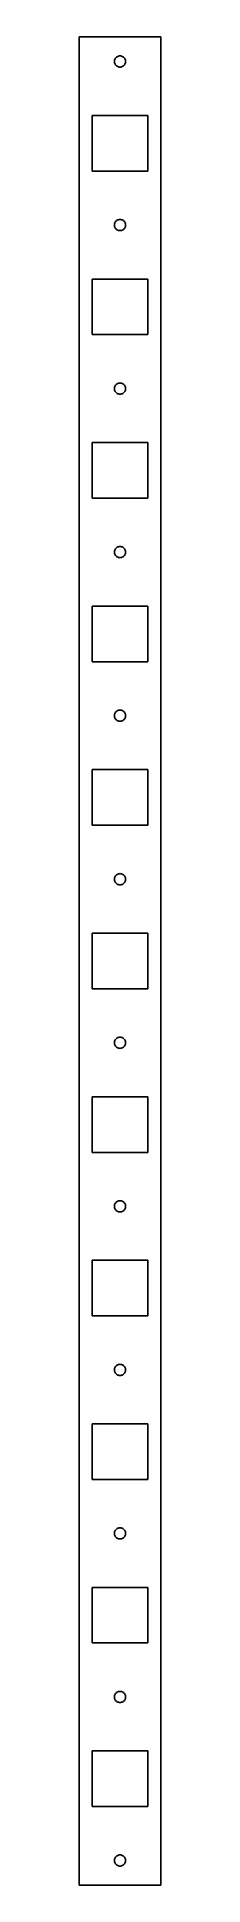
# Model space of a CAD drawing. Header units: metres. Extents: x 34 to 60, y 0 to 565.
import ezdxf

# ---------------------------------------------------------------- set-up
doc = ezdxf.new("R2010")
doc.units = ezdxf.units.M

msp = doc.modelspace()

# ---------------------------------------------------------------- linework, layer by layer
for p, q in [((59.5, 565), (34.5, 565)), ((34.5, 565), (34.5, 0)), ((59.5, 0), (59.5, 565)), ((45.3, 557.5), (45.3145, 557.722)), ((45.3145, 557.278), (45.3, 557.5)), ((45.3145, 557.722), (45.3579, 557.94)), ((45.3579, 557.06), (45.3145, 557.278)), ((45.3579, 557.94), (45.4294, 558.151)), ((45.4294, 556.849), (45.3579, 557.06)), ((45.4294, 558.151), (45.5278, 558.35)), ((45.5278, 556.65), (45.4294, 556.849)), ((45.5278, 558.35), (45.6513, 558.535)), ((45.6513, 556.465), (45.5278, 556.65)), ((45.6513, 558.535), (45.7979, 558.702)), ((45.7979, 556.298), (45.6513, 556.465)), ((45.7979, 558.702), (45.9651, 558.849)), ((45.9651, 556.151), (45.7979, 556.298)), ((45.9651, 558.849), (46.15, 558.972)), ((46.15, 556.028), (45.9651, 556.151)), ((46.15, 558.972), (46.3494, 559.071)), ((46.3494, 555.929), (46.15, 556.028)), ((46.3494, 559.071), (46.56, 559.142)), ((46.56, 555.858), (46.3494, 555.929)), ((46.56, 559.142), (46.7781, 559.185)), ((46.7781, 555.815), (46.56, 555.858)), ((46.7781, 559.185), (47, 559.2)), ((47, 555.8), (46.7781, 555.815)), ((47, 559.2), (47.2219, 559.185)), ((47.2219, 555.815), (47, 555.8)), ((47.2219, 559.185), (47.44, 559.142)), ((47.44, 555.858), (47.2219, 555.815)), ((47.44, 559.142), (47.6506, 559.071)), ((47.6506, 555.929), (47.44, 555.858)), ((47.6506, 559.071), (47.85, 558.972)), ((47.85, 556.028), (47.6506, 555.929)), ((47.85, 558.972), (48.0349, 558.849)), ((48.0349, 556.151), (47.85, 556.028)), ((48.0349, 558.849), (48.2021, 558.702)), ((48.2021, 556.298), (48.0349, 556.151)), ((48.2021, 558.702), (48.3487, 558.535)), ((48.3487, 556.465), (48.2021, 556.298)), ((48.3487, 558.535), (48.4722, 558.35)), ((48.4722, 556.65), (48.3487, 556.465)), ((48.4722, 558.35), (48.5706, 558.151)), ((48.5706, 556.849), (48.4722, 556.65)), ((48.5706, 558.151), (48.6421, 557.94)), ((48.6421, 557.06), (48.5706, 556.849)), ((48.6421, 557.94), (48.6855, 557.722)), ((48.6855, 557.278), (48.6421, 557.06)), ((48.6855, 557.722), (48.7, 557.5)), ((48.7, 557.5), (48.6855, 557.278)), ((38.5, 524), (38.5, 541)), ((38.5, 541), (55.5, 541)), ((55.5, 541), (55.5, 524)), ((55.5, 524), (38.5, 524)), ((45.5278, 508.35), (45.6513, 508.535)), ((45.6513, 508.535), (45.7979, 508.702)), ((45.7979, 508.702), (45.9651, 508.849)), ((45.9651, 508.849), (46.15, 508.972)), ((46.15, 508.972), (46.3494, 509.071)), ((46.3494, 509.071), (46.56, 509.142)), ((46.56, 509.142), (46.7781, 509.185)), ((46.7781, 509.185), (47, 509.2)), ((47, 509.2), (47.2219, 509.185)), ((47.2219, 509.185), (47.44, 509.142)), ((47.44, 509.142), (47.6506, 509.071)), ((47.6506, 509.071), (47.85, 508.972)), ((47.85, 508.972), (48.0349, 508.849)), ((48.0349, 508.849), (48.2021, 508.702)), ((48.2021, 508.702), (48.3487, 508.535)), ((48.3487, 508.535), (48.4722, 508.35)), ((45.3, 507.5), (45.3145, 507.722)), ((45.3145, 507.278), (45.3, 507.5)), ((45.3145, 507.722), (45.3579, 507.94)), ((45.3579, 507.06), (45.3145, 507.278)), ((45.3579, 507.94), (45.4294, 508.151)), ((45.4294, 506.849), (45.3579, 507.06)), ((45.4294, 508.151), (45.5278, 508.35)), ((45.5278, 506.65), (45.4294, 506.849)), ((45.6513, 506.465), (45.5278, 506.65)), ((45.7979, 506.298), (45.6513, 506.465)), ((45.9651, 506.151), (45.7979, 506.298)), ((46.15, 506.028), (45.9651, 506.151)), ((46.3494, 505.929), (46.15, 506.028)), ((46.56, 505.858), (46.3494, 505.929)), ((46.7781, 505.815), (46.56, 505.858)), ((47, 505.8), (46.7781, 505.815)), ((47.2219, 505.815), (47, 505.8)), ((47.44, 505.858), (47.2219, 505.815)), ((47.6506, 505.929), (47.44, 505.858)), ((47.85, 506.028), (47.6506, 505.929)), ((48.0349, 506.151), (47.85, 506.028)), ((48.2021, 506.298), (48.0349, 506.151)), ((48.3487, 506.465), (48.2021, 506.298)), ((48.4722, 506.65), (48.3487, 506.465)), ((48.4722, 508.35), (48.5706, 508.151)), ((48.5706, 506.849), (48.4722, 506.65)), ((48.5706, 508.151), (48.6421, 507.94)), ((48.6421, 507.06), (48.5706, 506.849)), ((48.6421, 507.94), (48.6855, 507.722)), ((48.6855, 507.278), (48.6421, 507.06)), ((48.6855, 507.722), (48.7, 507.5)), ((48.7, 507.5), (48.6855, 507.278)), ((38.5, 474), (38.5, 491)), ((38.5, 491), (55.5, 491)), ((55.5, 491), (55.5, 474)), ((55.5, 474), (38.5, 474)), ((45.3, 457.5), (45.3145, 457.722)), ((45.3145, 457.722), (45.3579, 457.94)), ((45.3579, 457.94), (45.4294, 458.151)), ((45.4294, 458.151), (45.5278, 458.35)), ((45.5278, 458.35), (45.6513, 458.535)), ((45.6513, 458.535), (45.7979, 458.702)), ((45.7979, 458.702), (45.9651, 458.849)), ((45.9651, 458.849), (46.15, 458.972)), ((46.15, 458.972), (46.3494, 459.071)), ((46.3494, 459.071), (46.56, 459.142)), ((46.56, 459.142), (46.7781, 459.185)), ((46.7781, 459.185), (47, 459.2)), ((47, 459.2), (47.2219, 459.185)), ((47.2219, 459.185), (47.44, 459.142)), ((47.44, 459.142), (47.6506, 459.071)), ((47.6506, 459.071), (47.85, 458.972)), ((47.85, 458.972), (48.0349, 458.849)), ((48.0349, 458.849), (48.2021, 458.702)), ((48.2021, 458.702), (48.3487, 458.535)), ((48.3487, 458.535), (48.4722, 458.35)), ((48.4722, 458.35), (48.5706, 458.151)), ((48.5706, 458.151), (48.6421, 457.94)), ((48.6421, 457.94), (48.6855, 457.722)), ((48.6855, 457.722), (48.7, 457.5)), ((45.3145, 457.278), (45.3, 457.5)), ((45.3579, 457.06), (45.3145, 457.278)), ((45.4294, 456.849), (45.3579, 457.06)), ((45.5278, 456.65), (45.4294, 456.849)), ((45.6513, 456.465), (45.5278, 456.65)), ((45.7979, 456.298), (45.6513, 456.465)), ((45.9651, 456.151), (45.7979, 456.298)), ((46.15, 456.028), (45.9651, 456.151)), ((46.3494, 455.929), (46.15, 456.028)), ((46.56, 455.858), (46.3494, 455.929)), ((46.7781, 455.815), (46.56, 455.858)), ((47, 455.8), (46.7781, 455.815)), ((47.2219, 455.815), (47, 455.8)), ((47.44, 455.858), (47.2219, 455.815)), ((47.6506, 455.929), (47.44, 455.858)), ((47.85, 456.028), (47.6506, 455.929)), ((48.0349, 456.151), (47.85, 456.028)), ((48.2021, 456.298), (48.0349, 456.151)), ((48.3487, 456.465), (48.2021, 456.298)), ((48.4722, 456.65), (48.3487, 456.465)), ((48.5706, 456.849), (48.4722, 456.65)), ((48.6421, 457.06), (48.5706, 456.849)), ((48.6855, 457.278), (48.6421, 457.06)), ((48.7, 457.5), (48.6855, 457.278)), ((38.5, 424), (38.5, 441)), ((38.5, 441), (55.5, 441)), ((55.5, 441), (55.5, 424)), ((55.5, 424), (38.5, 424)), ((45.3, 407.5), (45.3145, 407.722)), ((45.3145, 407.278), (45.3, 407.5)), ((45.3145, 407.722), (45.3579, 407.94)), ((45.3579, 407.06), (45.3145, 407.278)), ((45.3579, 407.94), (45.4294, 408.151)), ((45.4294, 406.849), (45.3579, 407.06)), ((45.4294, 408.151), (45.5278, 408.35)), ((45.5278, 406.65), (45.4294, 406.849)), ((45.5278, 408.35), (45.6513, 408.535)), ((45.6513, 408.535), (45.7979, 408.702)), ((45.7979, 408.702), (45.9651, 408.849)), ((45.9651, 408.849), (46.15, 408.972)), ((46.15, 408.972), (46.3494, 409.071)), ((46.3494, 409.071), (46.56, 409.142)), ((46.56, 409.142), (46.7781, 409.185)), ((46.7781, 409.185), (47, 409.2)), ((47, 409.2), (47.2219, 409.185)), ((47.2219, 409.185), (47.44, 409.142)), ((47.44, 409.142), (47.6506, 409.071)), ((47.6506, 409.071), (47.85, 408.972)), ((47.85, 408.972), (48.0349, 408.849)), ((48.0349, 408.849), (48.2021, 408.702)), ((48.2021, 408.702), (48.3487, 408.535)), ((48.3487, 408.535), (48.4722, 408.35)), ((48.4722, 408.35), (48.5706, 408.151)), ((48.5706, 406.849), (48.4722, 406.65)), ((48.5706, 408.151), (48.6421, 407.94)), ((48.6421, 407.06), (48.5706, 406.849)), ((48.6421, 407.94), (48.6855, 407.722)), ((48.6855, 407.278), (48.6421, 407.06)), ((48.6855, 407.722), (48.7, 407.5)), ((48.7, 407.5), (48.6855, 407.278)), ((45.6513, 406.465), (45.5278, 406.65)), ((45.7979, 406.298), (45.6513, 406.465)), ((45.9651, 406.151), (45.7979, 406.298)), ((46.15, 406.028), (45.9651, 406.151)), ((46.3494, 405.929), (46.15, 406.028)), ((46.56, 405.858), (46.3494, 405.929)), ((46.7781, 405.815), (46.56, 405.858)), ((47, 405.8), (46.7781, 405.815)), ((47.2219, 405.815), (47, 405.8)), ((47.44, 405.858), (47.2219, 405.815)), ((47.6506, 405.929), (47.44, 405.858)), ((47.85, 406.028), (47.6506, 405.929)), ((48.0349, 406.151), (47.85, 406.028)), ((48.2021, 406.298), (48.0349, 406.151)), ((48.3487, 406.465), (48.2021, 406.298)), ((48.4722, 406.65), (48.3487, 406.465)), ((38.5, 374), (38.5, 391)), ((38.5, 391), (55.5, 391)), ((55.5, 391), (55.5, 374)), ((55.5, 374), (38.5, 374)), ((45.3, 357.5), (45.3145, 357.722)), ((45.3145, 357.278), (45.3, 357.5)), ((45.3145, 357.722), (45.3579, 357.94)), ((45.3579, 357.06), (45.3145, 357.278)), ((45.3579, 357.94), (45.4294, 358.151)), ((45.4294, 356.849), (45.3579, 357.06)), ((45.4294, 358.151), (45.5278, 358.35)), ((45.5278, 356.65), (45.4294, 356.849)), ((45.5278, 358.35), (45.6513, 358.535)), ((45.6513, 356.465), (45.5278, 356.65)), ((45.6513, 358.535), (45.7979, 358.702)), ((45.7979, 356.298), (45.6513, 356.465)), ((45.7979, 358.702), (45.9651, 358.849)), ((45.9651, 356.151), (45.7979, 356.298)), ((45.9651, 358.849), (46.15, 358.972)), ((46.15, 356.028), (45.9651, 356.151)), ((46.15, 358.972), (46.3494, 359.071)), ((46.3494, 355.929), (46.15, 356.028)), ((46.3494, 359.071), (46.56, 359.142)), ((46.56, 359.142), (46.7781, 359.185)), ((46.7781, 359.185), (47, 359.2)), ((47, 359.2), (47.2219, 359.185)), ((47.2219, 359.185), (47.44, 359.142)), ((47.44, 359.142), (47.6506, 359.071)), ((47.6506, 359.071), (47.85, 358.972)), ((47.85, 356.028), (47.6506, 355.929)), ((47.85, 358.972), (48.0349, 358.849)), ((48.0349, 356.151), (47.85, 356.028)), ((48.0349, 358.849), (48.2021, 358.702)), ((48.2021, 356.298), (48.0349, 356.151)), ((48.2021, 358.702), (48.3487, 358.535)), ((48.3487, 356.465), (48.2021, 356.298)), ((48.3487, 358.535), (48.4722, 358.35)), ((48.4722, 356.65), (48.3487, 356.465)), ((48.4722, 358.35), (48.5706, 358.151)), ((48.5706, 356.849), (48.4722, 356.65)), ((48.5706, 358.151), (48.6421, 357.94)), ((48.6421, 357.06), (48.5706, 356.849)), ((48.6421, 357.94), (48.6855, 357.722)), ((48.6855, 357.278), (48.6421, 357.06)), ((48.6855, 357.722), (48.7, 357.5)), ((48.7, 357.5), (48.6855, 357.278)), ((46.56, 355.858), (46.3494, 355.929)), ((46.7781, 355.815), (46.56, 355.858)), ((47, 355.8), (46.7781, 355.815)), ((47.2219, 355.815), (47, 355.8)), ((47.44, 355.858), (47.2219, 355.815)), ((47.6506, 355.929), (47.44, 355.858)), ((38.5, 324), (38.5, 341)), ((38.5, 341), (55.5, 341)), ((55.5, 341), (55.5, 324)), ((55.5, 324), (38.5, 324)), ((45.3, 307.5), (45.3145, 307.722)), ((45.3145, 307.278), (45.3, 307.5)), ((45.3145, 307.722), (45.3579, 307.94)), ((45.3579, 307.06), (45.3145, 307.278)), ((45.3579, 307.94), (45.4294, 308.151)), ((45.4294, 306.849), (45.3579, 307.06)), ((45.4294, 308.151), (45.5278, 308.35)), ((45.5278, 306.65), (45.4294, 306.849)), ((45.5278, 308.35), (45.6513, 308.535)), ((45.6513, 306.465), (45.5278, 306.65)), ((45.6513, 308.535), (45.7979, 308.702)), ((45.7979, 306.298), (45.6513, 306.465)), ((45.7979, 308.702), (45.9651, 308.849)), ((45.9651, 306.151), (45.7979, 306.298)), ((45.9651, 308.849), (46.15, 308.972)), ((46.15, 306.028), (45.9651, 306.151)), ((46.15, 308.972), (46.3494, 309.071)), ((46.3494, 305.929), (46.15, 306.028)), ((46.3494, 309.071), (46.56, 309.142)), ((46.56, 305.858), (46.3494, 305.929)), ((46.56, 309.142), (46.7781, 309.185)), ((46.7781, 305.815), (46.56, 305.858)), ((46.7781, 309.185), (47, 309.2)), ((47, 305.8), (46.7781, 305.815)), ((47, 309.2), (47.2219, 309.185)), ((47.2219, 305.815), (47, 305.8)), ((47.2219, 309.185), (47.44, 309.142)), ((47.44, 305.858), (47.2219, 305.815)), ((47.44, 309.142), (47.6506, 309.071)), ((47.6506, 305.929), (47.44, 305.858)), ((47.6506, 309.071), (47.85, 308.972)), ((47.85, 306.028), (47.6506, 305.929)), ((47.85, 308.972), (48.0349, 308.849)), ((48.0349, 306.151), (47.85, 306.028)), ((48.0349, 308.849), (48.2021, 308.702)), ((48.2021, 306.298), (48.0349, 306.151)), ((48.2021, 308.702), (48.3487, 308.535)), ((48.3487, 306.465), (48.2021, 306.298)), ((48.3487, 308.535), (48.4722, 308.35)), ((48.4722, 306.65), (48.3487, 306.465)), ((48.4722, 308.35), (48.5706, 308.151)), ((48.5706, 306.849), (48.4722, 306.65)), ((48.5706, 308.151), (48.6421, 307.94)), ((48.6421, 307.06), (48.5706, 306.849)), ((48.6421, 307.94), (48.6855, 307.722)), ((48.6855, 307.278), (48.6421, 307.06)), ((48.6855, 307.722), (48.7, 307.5)), ((48.7, 307.5), (48.6855, 307.278)), ((38.5, 274), (38.5, 291)), ((38.5, 291), (55.5, 291)), ((55.5, 291), (55.5, 274)), ((55.5, 274), (38.5, 274)), ((45.3, 257.5), (45.3145, 257.722)), ((45.3145, 257.278), (45.3, 257.5)), ((45.3145, 257.722), (45.3579, 257.94)), ((45.3579, 257.06), (45.3145, 257.278)), ((45.3579, 257.94), (45.4294, 258.151)), ((45.4294, 256.849), (45.3579, 257.06)), ((45.4294, 258.151), (45.5278, 258.35)), ((45.5278, 256.65), (45.4294, 256.849)), ((45.5278, 258.35), (45.6513, 258.535)), ((45.6513, 256.465), (45.5278, 256.65)), ((45.6513, 258.535), (45.7979, 258.702)), ((45.7979, 256.298), (45.6513, 256.465)), ((45.7979, 258.702), (45.9651, 258.849)), ((45.9651, 256.151), (45.7979, 256.298)), ((45.9651, 258.849), (46.15, 258.972)), ((46.15, 256.028), (45.9651, 256.151)), ((46.15, 258.972), (46.3494, 259.071)), ((46.3494, 255.929), (46.15, 256.028)), ((46.3494, 259.071), (46.56, 259.142)), ((46.56, 255.858), (46.3494, 255.929)), ((46.56, 259.142), (46.7781, 259.185)), ((46.7781, 255.815), (46.56, 255.858)), ((46.7781, 259.185), (47, 259.2)), ((47, 255.8), (46.7781, 255.815)), ((47, 259.2), (47.2219, 259.185)), ((47.2219, 255.815), (47, 255.8)), ((47.2219, 259.185), (47.44, 259.142)), ((47.44, 255.858), (47.2219, 255.815)), ((47.44, 259.142), (47.6506, 259.071)), ((47.6506, 255.929), (47.44, 255.858)), ((47.6506, 259.071), (47.85, 258.972)), ((47.85, 256.028), (47.6506, 255.929)), ((47.85, 258.972), (48.0349, 258.849)), ((48.0349, 256.151), (47.85, 256.028)), ((48.0349, 258.849), (48.2021, 258.702)), ((48.2021, 256.298), (48.0349, 256.151)), ((48.2021, 258.702), (48.3487, 258.535)), ((48.3487, 256.465), (48.2021, 256.298)), ((48.3487, 258.535), (48.4722, 258.35)), ((48.4722, 256.65), (48.3487, 256.465)), ((48.4722, 258.35), (48.5706, 258.151)), ((48.5706, 256.849), (48.4722, 256.65)), ((48.5706, 258.151), (48.6421, 257.94)), ((48.6421, 257.06), (48.5706, 256.849)), ((48.6421, 257.94), (48.6855, 257.722)), ((48.6855, 257.278), (48.6421, 257.06)), ((48.6855, 257.722), (48.7, 257.5)), ((48.7, 257.5), (48.6855, 257.278)), ((38.5, 224), (38.5, 241)), ((38.5, 241), (55.5, 241)), ((55.5, 241), (55.5, 224)), ((55.5, 224), (38.5, 224)), ((46.15, 208.972), (46.3494, 209.071)), ((46.3494, 209.071), (46.56, 209.142)), ((46.56, 209.142), (46.7781, 209.185)), ((46.7781, 209.185), (47, 209.2)), ((47, 209.2), (47.2219, 209.185)), ((47.2219, 209.185), (47.44, 209.142)), ((47.44, 209.142), (47.6506, 209.071)), ((47.6506, 209.071), (47.85, 208.972)), ((45.3, 207.5), (45.3145, 207.722)), ((45.3145, 207.278), (45.3, 207.5)), ((45.3145, 207.722), (45.3579, 207.94)), ((45.3579, 207.06), (45.3145, 207.278)), ((45.3579, 207.94), (45.4294, 208.151)), ((45.4294, 206.849), (45.3579, 207.06)), ((45.4294, 208.151), (45.5278, 208.35)), ((45.5278, 206.65), (45.4294, 206.849)), ((45.5278, 208.35), (45.6513, 208.535)), ((45.6513, 206.465), (45.5278, 206.65)), ((45.6513, 208.535), (45.7979, 208.702)), ((45.7979, 206.298), (45.6513, 206.465)), ((45.7979, 208.702), (45.9651, 208.849)), ((45.9651, 206.151), (45.7979, 206.298)), ((45.9651, 208.849), (46.15, 208.972)), ((46.15, 206.028), (45.9651, 206.151)), ((46.3494, 205.929), (46.15, 206.028)), ((46.56, 205.858), (46.3494, 205.929)), ((46.7781, 205.815), (46.56, 205.858)), ((47, 205.8), (46.7781, 205.815)), ((47.2219, 205.815), (47, 205.8)), ((47.44, 205.858), (47.2219, 205.815)), ((47.6506, 205.929), (47.44, 205.858)), ((47.85, 206.028), (47.6506, 205.929)), ((47.85, 208.972), (48.0349, 208.849)), ((48.0349, 206.151), (47.85, 206.028)), ((48.0349, 208.849), (48.2021, 208.702)), ((48.2021, 206.298), (48.0349, 206.151)), ((48.2021, 208.702), (48.3487, 208.535)), ((48.3487, 206.465), (48.2021, 206.298)), ((48.3487, 208.535), (48.4722, 208.35)), ((48.4722, 206.65), (48.3487, 206.465)), ((48.4722, 208.35), (48.5706, 208.151)), ((48.5706, 206.849), (48.4722, 206.65)), ((48.5706, 208.151), (48.6421, 207.94)), ((48.6421, 207.06), (48.5706, 206.849)), ((48.6421, 207.94), (48.6855, 207.722)), ((48.6855, 207.278), (48.6421, 207.06)), ((48.6855, 207.722), (48.7, 207.5)), ((48.7, 207.5), (48.6855, 207.278)), ((38.5, 174), (38.5, 191)), ((38.5, 191), (55.5, 191)), ((55.5, 191), (55.5, 174)), ((55.5, 174), (38.5, 174)), ((45.4294, 158.151), (45.5278, 158.35)), ((45.5278, 158.35), (45.6513, 158.535)), ((45.6513, 158.535), (45.7979, 158.702)), ((45.7979, 158.702), (45.9651, 158.849)), ((45.9651, 158.849), (46.15, 158.972)), ((46.15, 158.972), (46.3494, 159.071)), ((46.3494, 159.071), (46.56, 159.142)), ((46.56, 159.142), (46.7781, 159.185)), ((46.7781, 159.185), (47, 159.2)), ((47, 159.2), (47.2219, 159.185)), ((47.2219, 159.185), (47.44, 159.142)), ((47.44, 159.142), (47.6506, 159.071)), ((47.6506, 159.071), (47.85, 158.972)), ((47.85, 158.972), (48.0349, 158.849)), ((48.0349, 158.849), (48.2021, 158.702)), ((48.2021, 158.702), (48.3487, 158.535)), ((48.3487, 158.535), (48.4722, 158.35)), ((48.4722, 158.35), (48.5706, 158.151)), ((45.3, 157.5), (45.3145, 157.722)), ((45.3145, 157.278), (45.3, 157.5)), ((45.3145, 157.722), (45.3579, 157.94)), ((45.3579, 157.06), (45.3145, 157.278)), ((45.3579, 157.94), (45.4294, 158.151)), ((45.4294, 156.849), (45.3579, 157.06)), ((45.5278, 156.65), (45.4294, 156.849)), ((45.6513, 156.465), (45.5278, 156.65)), ((45.7979, 156.298), (45.6513, 156.465)), ((45.9651, 156.151), (45.7979, 156.298)), ((46.15, 156.028), (45.9651, 156.151)), ((46.3494, 155.929), (46.15, 156.028)), ((46.56, 155.858), (46.3494, 155.929)), ((46.7781, 155.815), (46.56, 155.858)), ((47, 155.8), (46.7781, 155.815)), ((47.2219, 155.815), (47, 155.8)), ((47.44, 155.858), (47.2219, 155.815)), ((47.6506, 155.929), (47.44, 155.858)), ((47.85, 156.028), (47.6506, 155.929)), ((48.0349, 156.151), (47.85, 156.028)), ((48.2021, 156.298), (48.0349, 156.151)), ((48.3487, 156.465), (48.2021, 156.298)), ((48.4722, 156.65), (48.3487, 156.465)), ((48.5706, 156.849), (48.4722, 156.65)), ((48.5706, 158.151), (48.6421, 157.94)), ((48.6421, 157.06), (48.5706, 156.849)), ((48.6421, 157.94), (48.6855, 157.722)), ((48.6855, 157.278), (48.6421, 157.06)), ((48.6855, 157.722), (48.7, 157.5)), ((48.7, 157.5), (48.6855, 157.278)), ((38.5, 124), (38.5, 141)), ((38.5, 141), (55.5, 141)), ((55.5, 141), (55.5, 124)), ((55.5, 124), (38.5, 124)), ((45.3, 107.5), (45.3145, 107.722)), ((45.3145, 107.278), (45.3, 107.5)), ((45.3145, 107.722), (45.3579, 107.94)), ((45.3579, 107.94), (45.4294, 108.151)), ((45.4294, 108.151), (45.5278, 108.35)), ((45.5278, 108.35), (45.6513, 108.535)), ((45.6513, 108.535), (45.7979, 108.702)), ((45.7979, 108.702), (45.9651, 108.849)), ((45.9651, 108.849), (46.15, 108.972)), ((46.15, 108.972), (46.3494, 109.071)), ((46.3494, 109.071), (46.56, 109.142)), ((46.56, 109.142), (46.7781, 109.185)), ((46.7781, 109.185), (47, 109.2)), ((47, 109.2), (47.2219, 109.185)), ((47.2219, 109.185), (47.44, 109.142)), ((47.44, 109.142), (47.6506, 109.071)), ((47.6506, 109.071), (47.85, 108.972)), ((47.85, 108.972), (48.0349, 108.849)), ((48.0349, 108.849), (48.2021, 108.702)), ((48.2021, 108.702), (48.3487, 108.535)), ((48.3487, 108.535), (48.4722, 108.35)), ((48.4722, 108.35), (48.5706, 108.151)), ((48.5706, 108.151), (48.6421, 107.94)), ((48.6421, 107.94), (48.6855, 107.722)), ((48.6855, 107.722), (48.7, 107.5)), ((48.7, 107.5), (48.6855, 107.278)), ((45.3579, 107.06), (45.3145, 107.278)), ((45.4294, 106.849), (45.3579, 107.06)), ((45.5278, 106.65), (45.4294, 106.849)), ((45.6513, 106.465), (45.5278, 106.65)), ((45.7979, 106.298), (45.6513, 106.465)), ((45.9651, 106.151), (45.7979, 106.298)), ((46.15, 106.028), (45.9651, 106.151)), ((46.3494, 105.929), (46.15, 106.028)), ((46.56, 105.858), (46.3494, 105.929)), ((46.7781, 105.815), (46.56, 105.858)), ((47, 105.8), (46.7781, 105.815)), ((47.2219, 105.815), (47, 105.8)), ((47.44, 105.858), (47.2219, 105.815)), ((47.6506, 105.929), (47.44, 105.858)), ((47.85, 106.028), (47.6506, 105.929)), ((48.0349, 106.151), (47.85, 106.028)), ((48.2021, 106.298), (48.0349, 106.151)), ((48.3487, 106.465), (48.2021, 106.298)), ((48.4722, 106.65), (48.3487, 106.465)), ((48.5706, 106.849), (48.4722, 106.65)), ((48.6421, 107.06), (48.5706, 106.849)), ((48.6855, 107.278), (48.6421, 107.06)), ((38.5, 74), (38.5, 91)), ((38.5, 91), (55.5, 91)), ((55.5, 91), (55.5, 74)), ((55.5, 74), (38.5, 74)), ((45.3, 57.5), (45.3145, 57.7219)), ((45.3145, 57.2781), (45.3, 57.5)), ((45.3145, 57.7219), (45.3579, 57.94)), ((45.3579, 57.06), (45.3145, 57.2781)), ((45.3579, 57.94), (45.4294, 58.1506)), ((45.4294, 56.8494), (45.3579, 57.06)), ((45.4294, 58.1506), (45.5278, 58.35)), ((45.5278, 56.65), (45.4294, 56.8494)), ((45.5278, 58.35), (45.6513, 58.5349)), ((45.6513, 56.4651), (45.5278, 56.65)), ((45.6513, 58.5349), (45.7979, 58.7021)), ((45.7979, 58.7021), (45.9651, 58.8487)), ((45.9651, 58.8487), (46.15, 58.9722)), ((46.15, 58.9722), (46.3494, 59.0706)), ((46.3494, 59.0706), (46.56, 59.1421)), ((46.56, 59.1421), (46.7781, 59.1855)), ((46.7781, 59.1855), (47, 59.2)), ((47, 59.2), (47.2219, 59.1855)), ((47.2219, 59.1855), (47.44, 59.1421)), ((47.44, 59.1421), (47.6506, 59.0706)), ((47.6506, 59.0706), (47.85, 58.9722)), ((47.85, 58.9722), (48.0349, 58.8487)), ((48.0349, 58.8487), (48.2021, 58.7021)), ((48.2021, 58.7021), (48.3487, 58.5349)), ((48.3487, 58.5349), (48.4722, 58.35)), ((48.4722, 56.65), (48.3487, 56.4651)), ((48.4722, 58.35), (48.5706, 58.1506)), ((48.5706, 56.8494), (48.4722, 56.65)), ((48.5706, 58.1506), (48.6421, 57.94)), ((48.6421, 57.06), (48.5706, 56.8494)), ((48.6421, 57.94), (48.6855, 57.7219)), ((48.6855, 57.2781), (48.6421, 57.06)), ((48.6855, 57.7219), (48.7, 57.5)), ((48.7, 57.5), (48.6855, 57.2781)), ((45.7979, 56.2979), (45.6513, 56.4651)), ((45.9651, 56.1513), (45.7979, 56.2979)), ((46.15, 56.0278), (45.9651, 56.1513)), ((46.3494, 55.9294), (46.15, 56.0278)), ((46.56, 55.8579), (46.3494, 55.9294)), ((46.7781, 55.8145), (46.56, 55.8579)), ((47, 55.8), (46.7781, 55.8145)), ((47.2219, 55.8145), (47, 55.8)), ((47.44, 55.8579), (47.2219, 55.8145)), ((47.6506, 55.9294), (47.44, 55.8579)), ((47.85, 56.0278), (47.6506, 55.9294)), ((48.0349, 56.1513), (47.85, 56.0278)), ((48.2021, 56.2979), (48.0349, 56.1513)), ((48.3487, 56.4651), (48.2021, 56.2979)), ((38.5, 24), (38.5, 41)), ((38.5, 41), (55.5, 41)), ((55.5, 41), (55.5, 24)), ((55.5, 24), (38.5, 24)), ((45.3, 7.5), (45.3145, 7.72189)), ((45.3145, 7.27809), (45.3, 7.5)), ((45.3145, 7.72189), (45.3579, 7.93999)), ((45.3579, 7.06), (45.3145, 7.27809)), ((45.3579, 7.93999), (45.4294, 8.15056)), ((45.4294, 6.84943), (45.3579, 7.06)), ((45.4294, 8.15056), (45.5278, 8.34999)), ((45.5278, 6.64999), (45.4294, 6.84943)), ((45.5278, 8.34999), (45.6513, 8.53488)), ((45.6513, 6.4651), (45.5278, 6.64999)), ((45.6513, 8.53488), (45.7979, 8.70207)), ((45.7979, 6.29791), (45.6513, 6.4651)), ((45.7979, 8.70207), (45.9651, 8.84869)), ((45.9651, 6.15129), (45.7979, 6.29791)), ((45.9651, 8.84869), (46.15, 8.97223)), ((46.15, 6.02776), (45.9651, 6.15129)), ((46.15, 8.97223), (46.3494, 9.07059)), ((46.3494, 5.9294), (46.15, 6.02776)), ((46.3494, 9.07059), (46.56, 9.14206)), ((46.56, 5.85793), (46.3494, 5.9294)), ((46.56, 9.14206), (46.7781, 9.18546)), ((46.7781, 5.81453), (46.56, 5.85793)), ((46.7781, 9.18546), (47, 9.2)), ((47, 5.79999), (46.7781, 5.81453)), ((47, 9.2), (47.2219, 9.18546)), ((47.2219, 5.81453), (47, 5.79999)), ((47.2219, 9.18546), (47.44, 9.14206)), ((47.44, 5.85793), (47.2219, 5.81453)), ((47.44, 9.14206), (47.6506, 9.07059)), ((47.6506, 5.9294), (47.44, 5.85793)), ((47.6506, 9.07059), (47.85, 8.97223)), ((47.85, 6.02776), (47.6506, 5.9294)), ((47.85, 8.97223), (48.0349, 8.84869)), ((48.0349, 6.15129), (47.85, 6.02776)), ((48.0349, 8.84869), (48.2021, 8.70207)), ((48.2021, 6.29791), (48.0349, 6.15129)), ((48.2021, 8.70207), (48.3487, 8.53488)), ((48.3487, 6.4651), (48.2021, 6.29791)), ((48.3487, 8.53488), (48.4722, 8.34999)), ((48.4722, 6.64999), (48.3487, 6.4651)), ((48.4722, 8.34999), (48.5706, 8.15056)), ((48.5706, 6.84943), (48.4722, 6.64999)), ((48.5706, 8.15056), (48.6421, 7.93999)), ((48.6421, 7.06), (48.5706, 6.84943)), ((48.6421, 7.93999), (48.6855, 7.72189)), ((48.6855, 7.27809), (48.6421, 7.06)), ((48.6855, 7.72189), (48.7, 7.5)), ((48.7, 7.5), (48.6855, 7.27809)), ((34.5, 0), (59.5, 0))]:
    msp.add_line(p, q)

doc.saveas('drawing.dxf')
